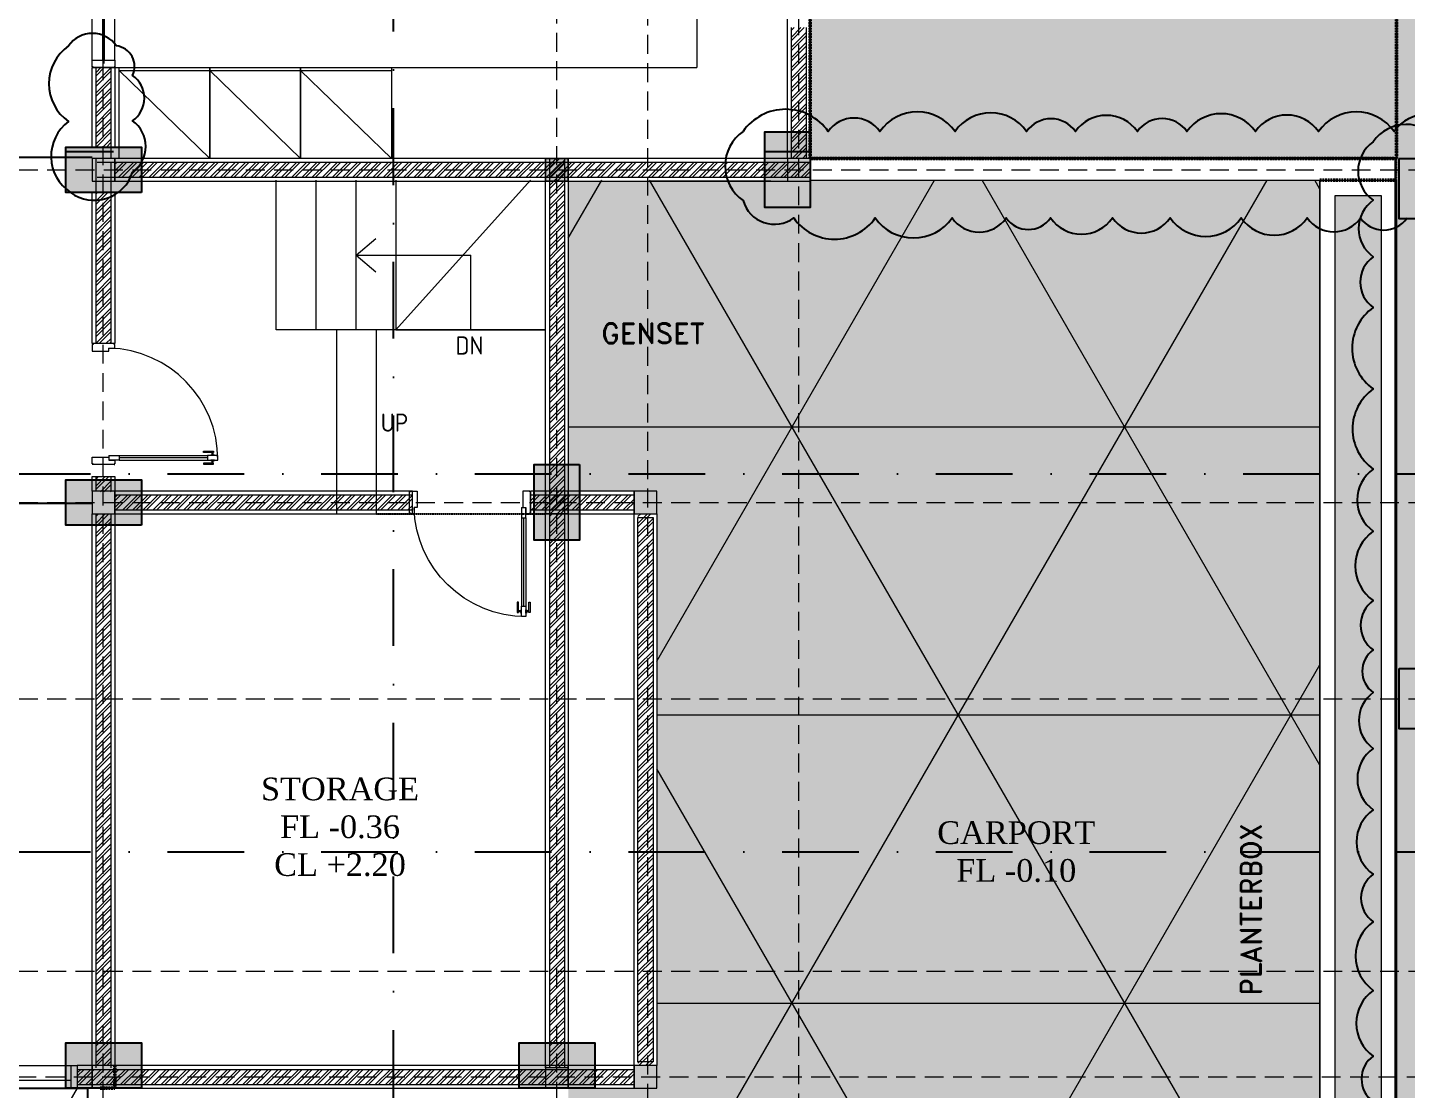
# Model space of a CAD drawing. Header units: millimetres. Extents: x -9564 to 494436, y -140371 to 4257.
# Drawn here: x 4517 to 13633, y -13184 to -6162 of the extents above; entities that cross this region are included whole.
import ezdxf
from ezdxf.enums import TextEntityAlignment as Align

# ---------------------------------------------------------------- set-up
doc = ezdxf.new("R2010")
doc.units = ezdxf.units.MM
doc.header["$MEASUREMENT"] = 0
for name, pattern in [('DASHDOTX2', [50.8, 25.4, -12.7, 0, -12.7]), ('DASHED2', [0.375, 0.25, -0.125]), ('HIDDEN2', [0.1875, 0.125, -0.0625]), ('SLD-Solid', [0])]:
    doc.linetypes.add(name, pattern=pattern)
for name, color, linetype, lineweight in [('09-Arsiran', 8, 'Continuous', 5), ('28-Arsiran', 252, 'Continuous', 5), ('8', 8, 'Continuous', 5), ('AS', 8, 'HIDDEN2', 5), ('DINDING', 1, 'Continuous', 20), ('DOOR OPENING', 4, 'SLD-Solid', 5), ('HATCH', 8, 'Continuous', 13), ('KOL', 5, 'Continuous', 18), ('LEGEND', 1, 'DASHED2', 50)]:
    doc.layers.add(name, color=color, linetype=linetype, lineweight=lineweight)
for name, color, linetype in [('1', 5, 'Continuous'), ('DIM DET', 8, 'HIDDEN2'), ('TEXT', 4, 'Continuous'), ('WALL', 90, 'Continuous')]:
    doc.layers.add(name, color=color, linetype=linetype)
doc.styles.add('0010-WKA13-TEXT', font='isocp.shx', dxfattribs={"height": 15})
doc.styles.add('HAND', font='ROMAND.SHX', dxfattribs={"width": 0.8, "height": 250})
doc.styles.add('style1', font='times.ttf', dxfattribs={"height": 0.15})
pattern_1 = [(45, (-267710.527, -162929.193), (-33.675954, 33.675954), []), (45, (-267688.076, -162929.193), (-33.675954, 33.675954), [])]
pattern_2 = [(45, (-267698.027, -162929.193), (-33.675954, 33.675954), []), (45, (-267675.577, -162929.193), (-33.675954, 33.675954), [])]
pattern_3 = [(0, (-203801.84, -168824.07), (55.56249, 111.12498), [0, -111.12498])]
pattern_4 = [(0, (-203801.8, -168824), (0, 1905), []), (60, (-203801.8, -168824), (-1649.778, 952.5), []), (120, (-203801.8, -168824), (-1649.778, -952.5), [])]
pattern_5 = [(0, (0, 0), (0, 6.985), [5.08, -1.905]), (90, (0, 0), (-6.985, 4e-16), [5.08, -1.905])]

# ---------------------------------------------------------------- blocks, each defined once
blk = doc.blocks.new('KOLOM PRAKTIS')
at = {"layer": 'HATCH'}
h = blk.add_hatch(color=256, dxfattribs=at)
h.dxf.hatch_style = 1
h.paths.add_polyline_path([(-75, 75), (-75, -75), (75, -75), (75, 75)])
at = {"layer": 'KOL'}
blk.add_lwpolyline([(-75, -75), (75, -75), (75, 75), (-75, 75)], close=True, dxfattribs=at)
blk = doc.blocks.new('KUSEN PINTU')
at = {"layer": 'DOOR OPENING', "linetype": 'Continuous', "transparency": 33554687}
for p, q in [((-50, 110), (-30, 110)), ((-50, 0), (-50, 110)), ((-30, 110), (-30, 150)), ((-30, 150), (-5, 150)), ((-5, 150), (-5, 145)), ((-5, 145), (0, 145)), ((0, 145), (0, 5)), ((-5, 0), (-50, 0)), ((0, 5), (-5, 5)), ((-5, 5), (-5, 0))]:
    blk.add_line(p, q, dxfattribs=at)
at = {"layer": 'DOOR OPENING', "linetype": 'Continuous', "ltscale": 10, "transparency": 33554687}
for p, q in [((0, 145), (0, 150)), ((0, 5), (0, 0))]:
    blk.add_line(p, q, dxfattribs=at)
blk = doc.blocks.new('A$C3020dce1')
at = {"layer": 'DOOR OPENING', "linetype": 'Continuous', "transparency": 33554687}
for p, q in [((110, 59.6), (110, 30)), ((110, 59.6), (177.8, 59.6)), ((177.8, 30), (110, 30)), ((177.8, 59.6), (177.8, 30)), ((734.5, 79.4), (734.5, 87.8)), ((734.5, 87.8), (802.3, 87.8)), ((802.3, 79.4), (734.5, 79.4)), ((802.3, 10.3), (734.5, 10.3)), ((734.5, 10.3), (734.5, 1.8)), ((734.5, 1.8), (802.3, 1.8)), ((830, 59.6), (762.2, 59.6)), ((762.2, 59.6), (762.2, 30)), ((762.2, 30), (830, 30)), ((784.8, 59.6), (784.8, 61.9)), ((807.4, 59.6), (784.8, 59.6)), ((807.4, 30), (784.8, 30)), ((784.8, 30), (784.8, 27.8)), ((786.5, 63.5), (805.7, 63.5)), ((786.5, 26.1), (805.7, 26.1)), ((802.3, 87.8), (802.3, 79.4)), ((802.3, 1.8), (802.3, 10.3)), ((807.4, 61.9), (807.4, 59.6)), ((807.4, 27.8), (807.4, 30)), ((830, 30), (830, 59.6))]:
    blk.add_line(p, q, dxfattribs=at)
at = {"layer": 'DOOR OPENING', "transparency": 33554687}
blk.add_line((110, 30), (150, 30), dxfattribs=at)
at = {"layer": 'DOOR OPENING', "linetype": 'Continuous', "ltscale": 10, "transparency": 33554687}
for p, q in [((177.8, 59.6), (762.2, 59.6)), ((762.2, 44.8), (177.8, 44.8)), ((177.8, 30), (762.2, 30)), ((793.1, 63.5), (793.1, 79.4)), ((793.1, 10.3), (793.1, 26.1)), ((799.1, 63.5), (799.1, 79.4)), ((799.1, 10.3), (799.1, 26.1))]:
    blk.add_line(p, q, dxfattribs=at)
at = {"layer": 'DOOR OPENING', "color": 8, "ltscale": 2, "transparency": 33554687}
blk.add_arc((92.7, 32.9), 737.3, 359.77503, 88.65528, dxfattribs=at)
at = {"layer": 'DOOR OPENING', "linetype": 'Continuous', "transparency": 33554687}
for centre, start, end in [((786.5, 61.9), 90, 180), ((786.5, 27.8), 180, 270), ((805.7, 61.9), 360, 90), ((805.7, 27.8), 270, 0)]:
    blk.add_arc(centre, 1.69, start, end, dxfattribs=at)
at = {"layer": 'DOOR OPENING', "linetype": 'Continuous', "transparency": 33554687, "xscale": -1, "rotation": 270}
blk.add_blockref('KUSEN PINTU', (0, 800), dxfattribs=at)
at = {"layer": 'DOOR OPENING', "linetype": 'Continuous', "transparency": 33554687, "rotation": 270}
blk.add_blockref('KUSEN PINTU', (0, 0), dxfattribs=at)
blk = doc.blocks.new('A$Cc80c1df7')
at = {"layer": '8', "transparency": 33554687}
for p, q in [((0, 600), (600, 600)), ((0, 600), (438.8, 600)), ((0, 600), (600, 600)), ((0, 580), (438.8, 580)), ((0, 580), (600, 580)), ((0, 580), (600, 0)), ((600, 600), (600, 0))]:
    blk.add_line(p, q, dxfattribs=at)
blk.add_lwpolyline([(600, 0), (0, 0), (0, 600), (600, 600)], close=True, dxfattribs=at)
blk = doc.blocks.new('pot')
at = {"layer": '1', "linetype": 'DASHDOTX2', "ltscale": 0.02}
for points in [[(210.3553, 147.3958), (210.7323, 147.3958), (210.7323, 171.6414), (210.3553, 171.6414)], [(200.0932, 160.0886), (200.0932, 159.7115), (225.016, 159.7115), (225.016, 160.0886)], [(200.0932, 157.5886), (200.0932, 157.2115), (225.016, 157.2115), (225.016, 157.5886)]]:
    blk.add_lwpolyline(points, dxfattribs=at)
blk = doc.blocks.new('k4')
at = {"true_color": 0x636466}
h = blk.add_hatch(dxfattribs=at)
h.set_pattern_fill('ANGLE', color=251)
h.set_pattern_definition(pattern_5)
h.paths.add_polyline_path([(210.5582, -20.3924), (210.3582, -20.3924), (210.3582, -20.7924), (210.5582, -20.7924)])
h = blk.add_hatch(color=251, dxfattribs=at)
h.dxf.hatch_style = 1
h.paths.add_polyline_path([(210.5582, -20.5943), (210.3582, -20.5943), (210.3582, -20.7924), (210.5582, -20.7924)])
h.paths.add_polyline_path([(210.5582, -20.3924), (210.3582, -20.3924), (210.3582, -20.5943), (210.5582, -20.5943)])
for p, q in [((210.3582, -20.3924), (210.5582, -20.3924)), ((210.5582, -20.3924), (210.5582, -20.7924)), ((210.5582, -20.7924), (210.3582, -20.7924))]:
    blk.add_line(p, q)
blk.add_lwpolyline([(210.3582, -20.3924), (210.5582, -20.3924), (210.5582, -20.7924), (210.3582, -20.7924)], close=True)
blk = doc.blocks.new('kolom1')
at = {"true_color": 0x636466}
h = blk.add_hatch(dxfattribs=at)
h.set_pattern_fill('ANGLE', color=251)
h.set_pattern_definition(pattern_5)
h.paths.add_polyline_path([(201.3116, -20.5135), (201.6116, -20.5135), (201.6116, -20.0135), (201.3116, -20.0135)])
h = blk.add_hatch(color=251, dxfattribs=at)
h.dxf.hatch_style = 1
h.paths.add_polyline_path([(201.6116, -20.0135), (201.3116, -20.0135), (201.3116, -20.5135), (201.6116, -20.5135)])
blk.add_lwpolyline([(201.6116, -20.0135), (201.6116, -20.5135), (201.3116, -20.5135), (201.3116, -20.0135)], close=True)
blk = doc.blocks.new('KL1')
for name, p in [('kolom1', (-10.1179, 181.9859)), ('k4', (-14.972, 182.1898)), ('kolom1', (-11.6429, 179.7859)), ('k4', (-14.972, 178.8167))]:
    blk.add_blockref(name, p)
at = {"rotation": 270}
for p in [(207.0847, 363.184), (207.0847, 360.984), (207.0847, 357.259), (210.0822, 357.259)]:
    blk.add_blockref('kolom1', p, dxfattribs=at)
blk = doc.blocks.new('jj')
blk.add_line((208.8187, 163.2749), (208.8187, 162.4249))
at = {"layer": 'DOOR OPENING', "linetype": 'Continuous', "transparency": 33554687}
for p, q in [((208.7437, 164.8024), (208.7437, 164.0249)), ((208.8127, 164.8024), (208.8127, 164.0299)), ((208.8247, 164.8024), (208.8247, 164.0299)), ((208.8937, 164.8024), (208.8937, 164.0249)), ((208.7437, 162.4474), (208.7437, 163.2249)), ((208.8127, 162.4474), (208.8127, 163.2199)), ((208.8247, 162.4474), (208.8247, 163.2199)), ((208.8937, 162.4474), (208.8937, 163.2249))]:
    blk.add_line(p, q, dxfattribs=at)
for points in [[(208.8937, 164.8224), (208.8937, 164.8224), (208.8937, 164.8474), (208.8887, 164.8474), (208.8887, 164.8524), (208.7487, 164.8524), (208.7487, 164.8474), (208.7437, 164.8474), (208.7437, 164.8024), (208.8937, 164.8024)], [(208.8937, 162.4274), (208.8937, 162.4274), (208.8937, 162.4024), (208.8887, 162.4024), (208.8887, 162.3974), (208.7487, 162.3974), (208.7487, 162.4024), (208.7437, 162.4024), (208.7437, 162.4474), (208.8937, 162.4474)]]:
    blk.add_lwpolyline(points, close=True, dxfattribs=at)
at = {"layer": 'LEGEND', "xscale": 0.001, "yscale": 0.001, "zscale": 0.001}
blk.add_blockref('A$C3020dce1', (208.7437, 163.2249), dxfattribs=at)
blk = doc.blocks.new('as1')
at = {"layer": 'AS'}
for p, q in [((144.8833, 146.6956), (144.8833, 169.1895)), ((147.8833, 146.6956), (147.8833, 169.1895)), ((148.4833, 146.3069), (148.4833, 169.1895)), ((149.4833, 146.6175), (149.4833, 169.1895)), ((137.0131, 161.478), (158.5787, 161.478)), ((137.0131, 159.278), (158.5787, 159.278)), ((137.0131, 157.978), (158.5787, 157.978)), ((137.0131, 156.178), (158.5787, 156.178)), ((136.4396, 155.478), (158.5787, 155.478))]:
    blk.add_line(p, q, dxfattribs=at)

msp = doc.modelspace()

# ---------------------------------------------------------------- hatches: boundary and pattern name
at = {"layer": '09-Arsiran'}
h = msp.add_hatch(dxfattribs=at)
h.set_pattern_fill('CROSS', color=256, scale=9.999998)
h.set_pattern_definition([(0, (-272812.713, -189157.754), (63.499988, 63.499988), [31.749994, -95.249982]), (90, (-272796.84, -189173.63), (-63.499988, 63.499988), [31.749994, -95.249982])])
h.paths.add_polyline_path([(13566.8391, 48.292), (9691.8398, 48.292), (9691.8398, -7026.706), (13566.8391, -7026.706)])
h.paths.add_polyline_path([(12561.8393, -6021.7062), (10291.8397, -6021.7062), (10291.8397, -951.7071), (12561.8393, -951.7071)], flags=16)
h = msp.add_hatch(dxfattribs=at)
h.set_pattern_fill('NET3', color=256, scale=599.999887)
h.set_pattern_definition(pattern_4)
h.paths.add_polyline_path([(8091.8402, -9376.7055), (8676.8417, -9376.7055), (8676.8417, -13026.7048), (8091.8402, -13026.7048)], flags=17)
h.paths.add_polyline_path([(8091.8402, -7171.706), (13061.8392, -7171.706), (13061.8392, -17751.7039), (13566.8391, -17751.7039), (13566.8391, -19851.7035), (8091.8402, -19851.7035)])
h = msp.add_hatch(dxfattribs=at)
h.set_pattern_fill('DOTS', color=256, scale=69.999987)
h.set_pattern_definition(pattern_3)
h.paths.add_polyline_path([(8091.8402, -9226.7055), (8676.8417, -9226.7055), (8676.8417, -13176.7048), (8091.8402, -13176.7048), (8091.8402, -19856.7035), (13566.8391, -19856.7035), (13566.8391, -17756.7039), (13061.8392, -17756.7039), (13061.8392, -7176.7059), (8091.8402, -7176.7059)])
h = msp.add_hatch(dxfattribs=at)
h.set_pattern_fill('DOTS', color=256, scale=69.999987)
h.set_pattern_definition(pattern_3)
h.paths.add_polyline_path([(171.8399, -13176.7048), (4911.8407, -13176.7048), (4911.8407, -19851.7035), (171.8399, -19851.7035)])
h = msp.add_hatch(dxfattribs=at)
h.set_pattern_fill('NET3', color=256, scale=599.999887)
h.set_pattern_definition(pattern_4)
h.paths.add_polyline_path([(171.8399, -13176.7048), (4911.8407, -13176.7048), (4911.8407, -19851.7035), (171.8399, -19851.7035)])
at = {"layer": '28-Arsiran'}
h = msp.add_hatch(dxfattribs=at)
h.set_pattern_fill('ANSI32', color=256, scale=4.999999)
h.set_pattern_definition(pattern_2)
h.paths.add_polyline_path([(9666.8399, -6161.706), (9566.8399, -6161.706), (9566.8399, -7026.706), (9666.8399, -7026.706)])
h.paths.add_polyline_path([(9666.8399, -3249.2067), (9566.8399, -3249.2067), (9566.8399, -5461.7061), (9666.8399, -5461.7061)])
h.paths.add_polyline_path([(9566.8399, -964.2071), (9666.8399, -964.2071), (9666.8399, -101.7073), (9566.8399, -101.7073)])
h.paths.add_polyline_path([(9666.8399, -1664.207), (9566.8399, -1664.207), (9566.8399, -2549.2068), (9666.8399, -2549.2068)])
h = msp.add_hatch(dxfattribs=at)
h.set_pattern_fill('ANSI32', color=256, scale=4.999999)
h.set_pattern_definition([(45, (-203801.84, -168824.07), (-33.675954, 33.675954), []), (45, (-203779.39, -168824.07), (-33.675954, 33.675954), [])])
h.paths.add_polyline_path([(5069.3406, -6426.7061), (4969.3406, -6426.7061), (4969.3406, -6951.706), (5069.3406, -6951.706)])
h = msp.add_hatch(dxfattribs=at)
h.set_pattern_fill('ANSI32', color=256, scale=4.999999)
h.set_pattern_definition([(45, (154000.617, -374656.825), (-33.675954, 33.675954), []), (45, (154023.07, -374656.825), (-33.675954, 33.675954), [])])
h.paths.add_polyline_path([(9691.8398, -7151.7059), (9691.8398, -7051.706), (5094.3406, -7051.706), (5094.3406, -7151.7059)])
h = msp.add_hatch(dxfattribs=at)
h.set_pattern_fill('ANSI32', color=256, scale=4.999999)
h.set_pattern_definition(pattern_1)
h.paths.add_polyline_path([(8066.84, -7026.706), (7966.84, -7026.706), (7966.84, -7631.7057), (8066.84, -7631.7057)])
h = msp.add_hatch(dxfattribs=at)
h.set_pattern_fill('ANSI32', color=256, scale=4.999999)
h.set_pattern_definition(pattern_1)
h.paths.add_polyline_path([(5069.3406, -7251.7059), (5019.3406, -7251.7059), (5019.3406, -8251.7057), (5069.3406, -8251.7057)])
h.paths.add_polyline_path([(5019.3406, -7251.7059), (4969.3406, -7251.7059), (4969.3406, -8251.7057), (5019.3406, -8251.7057)])
h.paths.add_polyline_path([(5069.3405, -9131.7052), (5019.3406, -9131.7052), (5019.3406, -9231.7055), (5069.3405, -9231.7055)])
h.paths.add_polyline_path([(5019.3406, -9131.7052), (4969.3405, -9131.7052), (4969.3405, -9231.7055), (5019.3406, -9231.7055)])
h = msp.add_hatch(dxfattribs=at)
h.set_pattern_fill('ANSI32', color=256, scale=4.999999)
h.set_pattern_definition(pattern_1)
h.paths.add_polyline_path([(8066.84, -7631.7057), (7966.84, -7631.7057), (7966.84, -9381.7057), (8066.84, -9381.7057)])
h = msp.add_hatch(dxfattribs=at)
h.set_pattern_fill('ANSI32', color=256, scale=4.999999)
h.set_pattern_definition([(45, (-274980.947, -162924.193), (-33.675954, 33.675954), []), (45, (-274958.496, -162924.193), (-33.675954, 33.675954), [])])
h.paths.add_polyline_path([(7061.8409, -9351.7054), (7061.8409, -9251.7054), (5094.3405, -9251.7054), (5094.3405, -9351.7054)])
h = msp.add_hatch(dxfattribs=at)
h.set_pattern_fill('ANSI32', color=256, scale=4.999999)
h.set_pattern_definition([(45, (-267698.027, -162924.193), (-33.675954, 33.675954), []), (45, (-267675.577, -162924.193), (-33.675954, 33.675954), [])])
h.paths.add_polyline_path([(8526.8417, -9351.7055), (8526.8417, -9251.7055), (7841.8402, -9251.7054), (7841.8402, -9351.7054)])
h = msp.add_hatch(dxfattribs=at)
h.set_pattern_fill('ANSI32', color=256, scale=4.999999)
h.set_pattern_definition([(45, (-275008.447, -162929.193), (-33.675954, 33.675954), []), (45, (-274985.997, -162929.193), (-33.675954, 33.675954), [])])
h.paths.add_polyline_path([(4969.3406, -13026.7048), (5069.3406, -13026.7048), (5069.3406, -9381.7055), (4969.3406, -9381.7055)])
h = msp.add_hatch(dxfattribs=at)
h.set_pattern_fill('ANSI32', color=256, scale=4.999999)
h.set_pattern_definition([(45, (-267698.027, -162929.193), (-33.675954, 33.675954), []), (45, (-267675.577, -162929.193), (-33.675954, 33.675954), [])])
h.paths.add_polyline_path([(8066.8398, -9381.7057), (7966.8399, -9381.7057), (7966.8399, -13041.7048), (8066.8398, -13041.7048)])
h = msp.add_hatch(dxfattribs=at)
h.set_pattern_fill('ANSI32', color=256, scale=4.999999)
h.set_pattern_definition([(45, (-314124.787, -162929.193), (-33.675954, 33.675954), []), (45, (-314102.337, -162929.193), (-33.675954, 33.675954), [])])
h.paths.add_polyline_path([(8651.8417, -13026.7048), (8551.8417, -13026.7048), (8551.8417, -9376.7055), (8651.8417, -9376.7055)])
h = msp.add_hatch(dxfattribs=at)
h.set_pattern_fill('ANSI32', color=256, scale=4.999999)
h.set_pattern_definition([(45, (161271.037, -374651.825), (-33.675954, 33.675954), []), (45, (161293.49, -374651.825), (-33.675954, 33.675954), [])])
h.paths.add_polyline_path([(5094.3406, -13151.7048), (5094.3406, -13051.7048), (4844.3406, -13051.7048), (4844.3406, -13151.7048)])
h = msp.add_hatch(dxfattribs=at)
h.set_pattern_fill('ANSI32', color=256, scale=4.999999)
h.set_pattern_definition(pattern_2)
h.paths.add_polyline_path([(5094.3406, -13151.7048), (8091.8402, -13151.7048), (8091.8402, -13051.7048), (5094.3406, -13051.7048)])
h = msp.add_hatch(dxfattribs=at)
h.set_pattern_fill('ANSI32', color=256, scale=4.999999)
h.set_pattern_definition([(45, (-314124.787, -163154.193), (-33.675954, 33.675954), []), (45, (-314102.337, -163154.193), (-33.675954, 33.675954), [])])
h.paths.add_polyline_path([(8526.8417, -13151.7048), (8526.8417, -13051.7048), (8076.8422, -13051.7048), (8076.8422, -13151.7048)])
at = {"layer": '8', "transparency": 33554687}
h = msp.add_hatch(dxfattribs=at)
h.set_pattern_fill('GRASS', color=256, scale=4.999999)
h.set_pattern_definition([(90, (-205866.4, -168824.07), (-89.802544, 89.802544), [23.812496, -155.792593]), (45, (-205866.4, -168824.07), (-89.802544, 89.802544), [23.812496, -103.18748]), (135, (-205866.4, -168824.07), (-89.802544, -89.802544), [23.812496, -103.18748])])
h.paths.add_polyline_path([(17661.8384, -13801.7047), (13566.8391, -13801.7047), (13566.8391, -17751.7039), (17661.8384, -17751.7039)])
h.paths.add_polyline_path([(17661.8384, -13101.7048), (13566.8391, -13101.7048), (13566.8391, -13801.7047), (17661.8384, -13801.7047)])
h.paths.add_polyline_path([(17661.8384, -12401.7049), (13566.8391, -12401.7049), (13566.8391, -13101.7048), (17661.8384, -13101.7048)])
h.paths.add_polyline_path([(17661.8384, -10601.7053), (13566.8391, -10601.7053), (13566.8391, -12401.7049), (17661.8384, -12401.7049)])
h.paths.add_polyline_path([(17661.8384, -9301.7055), (13566.8391, -9301.7055), (13566.8391, -10601.7053), (17661.8384, -10601.7053)])
h.paths.add_polyline_path([(17661.8384, -7101.7059), (13566.8391, -7101.7059), (13566.8391, -9301.7055), (17661.8384, -9301.7055)])
h.paths.add_polyline_path([(17661.8384, -4501.7064), (13566.8391, -4501.7064), (13566.8391, -7101.7059), (17661.8384, -7101.7059)])
h.paths.add_polyline_path([(17661.8384, -3721.7067), (13566.8391, -3721.7067), (13566.8391, -4501.7064), (17661.8384, -4501.7064)])
h.paths.add_polyline_path([(17661.8384, -2851.7067), (13566.8391, -2851.7067), (13566.8391, -3721.7067), (17661.8384, -3721.7067)])
h.paths.add_polyline_path([(17661.8384, -2251.7069), (13566.8391, -2251.7069), (13566.8391, -2851.7067), (17661.8384, -2851.7067)])
h.paths.add_polyline_path([(17661.8384, -1351.707), (13566.8391, -1351.707), (13566.8391, -2251.7069), (17661.8384, -2251.7069)])
h.paths.add_polyline_path([(17661.8384, 48.2927), (13566.8391, 48.2927), (13566.8391, -1351.707), (17661.8384, -1351.707)])
h.paths.add_polyline_path([(12756.7883, -12816.9723), (14045.7166, -12816.9722), (14045.7166, -12614.4722), (12756.7882, -12614.4723)], flags=9)
h = msp.add_hatch(dxfattribs=at)
h.set_pattern_fill('GRASS', color=256, scale=4.999999)
h.set_pattern_definition([(90, (-203801.84, -168824.07), (-89.802544, 89.802544), [23.812496, -155.792593]), (45, (-203801.84, -168824.07), (-89.802544, 89.802544), [23.812496, -103.18748]), (135, (-203801.84, -168824.07), (-89.802544, -89.802544), [23.812496, -103.18748])])
h.paths.add_polyline_path([(13161.8392, -7271.706), (13466.8391, -7271.706), (13466.8391, -17651.704), (13161.8392, -17651.704)])

# ---------------------------------------------------------------- linework, layer by layer
for p, q in [((4944.3406, -7021.706), (171.8398, -7021.706)), ((9691.8398, -7026.706), (13566.8391, -7026.706)), ((13561.8391, -16251.7042), (13561.8391, -7021.706)), ((4244.3407, -9306.7066), (4944.3405, -9306.7055))]:
    msp.add_line(p, q)
for points in [[(13566.8391, -7026.706), (9691.8398, -7026.706), (9691.8398, 48.292), (13566.8391, 48.292)], [(171.8399, -13176.7048), (4911.8407, -13176.7048), (4911.8407, -19851.7035), (171.8399, -19851.7035)]]:
    msp.add_lwpolyline(points, close=True)
at = {"color": 1}
msp.add_lwpolyline([(4786.9582, -6282.965, 0.52056705), (4786.9582, -6782.7153, 0.52056705), (4800.6302, -7251.7059, 0.52056705), (5210.4797, -7116.9522, 0.52056705), (5210.4797, -6778.6258, 0.52056705), (5210.4797, -6477.717, 0.52056705), (5104.0229, -6282.965, 0.52056705)], format="xyb", close=True, dxfattribs=at)
for points in [[(13991.7752, -6848.7887, 0.52056705), (13551.9566, -6848.7887, 0.52056705), (13052.2563, -6848.7887, 0.52056705), (12634.3932, -6848.7887, 0.52056705), (12182.4299, -6848.7887, 0.52056705), (11854.256, -6848.7887, 0.52056705), (11444.6033, -6848.7887, 0.52056705), (11122.0474, -6848.7887, 0.52056705), (10648.6704, -6848.7887, 0.52056705), (10151.9625, -6848.7887, 0.52056705), (9810.5353, -6848.7887, 0.52056705), (9247.2697, -6848.7887, 0.52056705), (9247.2697, -7305.5949, 0.52056705), (9582.5508, -7420.9851, 0.52056705), (10120.6524, -7420.9851, 0.52056705), (10628.7798, -7420.9851, 0.52056705), (10986.9112, -7420.9851, 0.52056705), (11280.2348, -7420.9851, 0.52056705), (11690.0042, -7420.9851, 0.52056705), (12071.7082, -7420.9851, 0.52056705), (12540.8341, -7420.9851, 0.52056705), (12977.9771, -7420.9851, 0.52056705), (13329.5235, -7420.9851, 0.52056705), (13637.3424, -7420.9851, 0.52056705)], [(13845.7396, -6911.2766, 0.52056705), (13414.4272, -6916.6956, 0.52056705), (13414.4272, -7304.0177, 0.52056705), (13414.4272, -7678.3032, 0.52056705), (13414.4272, -8013.3205, 0.52056705), (13414.4272, -8551.7555, 0.52056705), (13414.4272, -9081.3216, 0.52056705), (13414.4272, -9492.2997, 0.52056705), (13414.4272, -9951.3814, 0.52056705), (13414.4272, -10277.8716, 0.52056705), (13414.4272, -10559.8006, 0.52056705), (13414.4272, -10929.1432, 0.52056705), (13414.4272, -11334.3865, 0.52056705), (13414.4272, -11761.6436, 0.52056705), (13414.4272, -12075.5306, 0.52056705), (13414.4272, -12528.911, 0.52056705), (13414.4272, -12964.3868, 0.52056705), (13414.4272, -13265.2789, 0.52056705)]]:
    msp.add_lwpolyline(points, format="xyb", dxfattribs=at)
at = {"layer": '28-Arsiran'}
for p, q in [((4976.8401, -7051.706), (9691.8398, -7051.706)), ((4976.8401, -7151.7059), (9691.8398, -7151.7059)), ((5094.3405, -9251.7054), (7061.8409, -9251.7054)), ((4969.3406, -13041.7045), (4969.3406, -9376.7054)), ((5069.3406, -13041.7045), (5069.3406, -9376.7054)), ((5094.3405, -9351.7054), (7061.8409, -9351.7054))]:
    msp.add_line(p, q, dxfattribs=at)
at = {"layer": '8', "transparency": 33554687}
for p, q in [((9691.8399, -3671.7068), (9691.8398, -7026.706)), ((9691.8397, -7021.706), (13561.8391, -7021.706)), ((9431.8399, -7176.7059), (8626.84, -7176.7059)), ((9691.8397, -7171.706), (13561.8391, -7171.706))]:
    msp.add_line(p, q, dxfattribs=at)
at = {"layer": '8'}
for p, q in [((9566.8399, -7026.706), (9566.8399, -6161.706)), ((9666.8399, -7026.706), (9666.8399, -6161.706)), ((4969.3406, -6951.706), (4969.3406, -6426.7061)), ((5069.3406, -7026.706), (5069.3406, -6426.7061)), ((4969.3406, -8251.7057), (4969.3406, -7026.706)), ((5069.3406, -8251.7057), (5069.3406, -7051.706)), ((7966.84, -7026.706), (7966.84, -7631.7057)), ((8066.84, -7026.706), (8066.84, -7631.7057)), ((7966.84, -7631.7057), (7966.84, -9381.7057)), ((8066.84, -7631.7057), (8066.84, -9381.7057)), ((4969.3405, -9226.7054), (4969.3405, -9131.7052)), ((5069.3405, -9226.7054), (5069.3405, -9131.7052)), ((7841.8402, -9251.7054), (8526.8417, -9251.7054)), ((7841.8402, -9351.7054), (8526.8417, -9351.7054)), ((7966.8399, -9381.7057), (7966.8399, -13041.7048)), ((8066.8398, -9381.7057), (8066.8398, -13041.7048)), ((4844.3406, -13051.7048), (5094.3406, -13051.7048)), ((4971.841, -13051.7048), (8091.8402, -13051.7048)), ((8076.8422, -13051.7048), (8526.8417, -13051.7048)), ((4844.3406, -13151.7048), (5094.3406, -13151.7048)), ((4971.841, -13151.7048), (8091.8402, -13151.7048)), ((8076.8422, -13151.7048), (8526.8417, -13151.7048))]:
    msp.add_line(p, q, dxfattribs=at)
at = {"layer": '8', "linetype": 'Continuous', "transparency": 33554687}
for p, q in [((6160.5905, -8161.7058), (6160.5905, -7171.706)), ((6424.3404, -8161.7058), (6424.3404, -7171.706)), ((6688.0903, -8161.7058), (6688.0903, -7171.706)), ((6951.8403, -7171.706), (6951.8403, -8161.7058)), ((6951.8403, -8161.7058), (7841.8399, -7171.706)), ((6688.0903, -7666.7059), (6818.6487, -7556.1313)), ((6688.0903, -7666.7059), (7448.0283, -7666.7059)), ((6688.0903, -7666.7059), (6818.6487, -7777.2806)), ((7448.0283, -8161.7058), (7448.0283, -7666.7059)), ((7941.8401, -8161.7058), (6160.5905, -8161.7058)), ((6560.5904, -9381.7055), (6560.5904, -8161.7058)), ((6824.3403, -9381.7055), (6824.3403, -8161.7058)), ((6951.8403, -8161.7058), (7941.8401, -8161.7058)), ((5094.3405, -9376.7054), (6824.3403, -9376.7054)), ((7841.8402, -9376.7054), (8091.8402, -9376.7055))]:
    msp.add_line(p, q, dxfattribs=at)
at = {"layer": '8'}
msp.add_lwpolyline([(8651.8417, -9401.7055), (8651.8417, -13001.7048), (8551.8417, -13001.7048), (8551.8417, -9401.7055)], close=True, dxfattribs=at)
at = {"layer": 'AS'}
msp.add_line((13566.8391, 780.7639), (13566.8391, -20640.0775), dxfattribs=at)
at = {"layer": 'DIM DET', "ltscale": 10}
msp.add_line((6824.3403, -9376.7054), (7941.8402, -9376.7054), dxfattribs=at)
at = {"layer": 'DINDING'}
for p, q in [((8941.84, -4596.7065), (8941.84, -6426.7061)), ((4944.3406, -6426.7061), (8941.84, -6426.7061)), ((13061.8392, -7171.706), (13061.8392, -17369.738))]:
    msp.add_line(p, q, dxfattribs=at)
for points in [[(9541.8399, -7026.706), (9541.8399, -101.7073), (9691.8398, -101.7073), (9691.8398, -7026.706)], [(4944.3406, -6951.706), (4944.3406, -6426.7061), (5094.3406, -6426.7061), (5094.3406, -6951.706)], [(5094.3406, -7176.7059), (9691.8398, -7176.7059), (9691.8398, -7026.706), (5094.3406, -7026.706)], [(8091.84, -7026.706), (8091.84, -7176.7059), (7941.84, -7176.7059), (7941.84, -7026.706)], [(8091.84, -7176.7059), (8091.8402, -9376.7055), (7941.8402, -9376.7055), (7941.84, -7176.7059)], [(13061.8392, -7171.706), (13566.8391, -7171.706), (13566.8391, -17751.7039), (13061.8392, -17751.7039)], [(4944.3406, -8251.7057), (4944.3406, -7251.7059), (5094.3406, -7251.7059), (5094.3406, -8251.7057)], [(13161.8392, -7271.706), (13466.8391, -7271.706), (13466.8391, -17651.704), (13161.8392, -17651.704)], [(4944.3405, -9226.7054), (4944.3405, -9131.7052), (5094.3405, -9131.7052), (5094.3405, -9226.7054)], [(5094.3405, -9376.7054), (7061.8409, -9376.7054), (7061.8409, -9226.7054), (5094.3405, -9226.7054)], [(7841.8402, -9376.7054), (8526.8417, -9376.7055), (8526.8417, -9226.7055), (7841.8402, -9226.7054)], [(4944.3406, -13026.7048), (4944.3406, -9376.7054), (5094.3406, -9376.7054), (5094.3406, -13026.7048)], [(8091.8398, -9376.7055), (8091.8398, -13041.7048), (7941.8399, -13041.7048), (7941.8399, -9376.7055)], [(8676.8417, -9376.7055), (8676.8417, -13026.7048), (8526.8417, -13026.7048), (8526.8417, -9376.7055)], [(4844.3406, -13176.7048), (4944.3406, -13176.7048), (4944.3406, -13026.7048), (4844.3406, -13026.7048)], [(5094.3406, -13176.7048), (8091.8402, -13176.7048), (8091.8402, -13026.7048), (5094.3406, -13026.7048)], [(8091.84, -13176.7048), (8526.8417, -13176.7048), (8526.8417, -13026.7048), (8091.84, -13026.7048)]]:
    msp.add_lwpolyline(points, close=True, dxfattribs=at)
at = {"layer": 'DOOR OPENING', "linetype": 'Continuous', "transparency": 33554687}
for p, q in [((271.8398, -13026.7048), (4844.3406, -13026.7048)), ((4804.3406, -13176.7048), (4804.3406, -13026.7048)), ((4804.3406, -13026.7048), (4844.3406, -13026.7048)), ((4856.8404, -13176.7048), (269.3415, -13176.7048))]:
    msp.add_line(p, q, dxfattribs=at)
at = {"layer": 'DOOR OPENING', "linetype": 'Continuous'}
msp.add_line((8076.8421, -13176.7048), (8076.8632, -13176.7048), dxfattribs=at)
at = {"layer": 'DOOR OPENING', "linetype": 'Continuous', "transparency": 33554687}
for points in [[(4844.3406, -13176.7048), (271.8398, -13176.7048), (271.8398, -13026.7048), (4844.3406, -13026.7048)], [(4162.5548, -13176.7048), (4804.3406, -13176.7048), (4804.3406, -13125.829), (4162.5548, -13125.829)]]:
    msp.add_lwpolyline(points, close=True, dxfattribs=at)
at = {"layer": 'LEGEND'}
for p, q in [((13561.8391, -7171.706), (13061.8392, -7171.706)), ((5094.3406, -13176.7048), (5094.3406, -13026.7048)), ((4994.3406, -13176.7048), (5094.3406, -13176.7048))]:
    msp.add_line(p, q, dxfattribs=at)
msp.add_lwpolyline([(9691.8398, 48.2927), (13566.8391, 48.2927), (13566.8391, -7026.706), (9691.8398, -7026.706)], close=True, dxfattribs=at)

# ---------------------------------------------------------------- block references
at = {"xscale": 999.9998119083025, "yscale": 999.9998119083025, "zscale": 999.9998119083025}
for name, p in [('pot', (-203796.8411, -168824.0698)), ('as1', (-139866.4142, -168579.6489)), ('KL1', (-181801.8452, -168824.0698)), ('jj', (-203799.3411, -168824.0698))]:
    msp.add_blockref(name, p, dxfattribs=at)
at = {"layer": 'LEGEND'}
for name, p in [('A$Cc80c1df7', (5121.841, -7026.706)), ('A$Cc80c1df7', (5721.8409, -7026.706)), ('A$Cc80c1df7', (6321.8408, -7026.706)), ('A$C3020dce1', (4944.3406, -9051.7056))]:
    msp.add_blockref(name, p, dxfattribs=at)
at = {"layer": 'LEGEND', "xscale": -1, "rotation": 90}
msp.add_blockref('A$C3020dce1', (7841.8402, -9226.7055), dxfattribs=at)
at = {"layer": 'WALL', "transparency": 33554687}
for p in [(5019.3406, -7101.7059), (8016.84, -7101.7059), (9616.8399, -7101.7059), (5019.3405, -9301.7054), (8016.8402, -9301.7055), (8601.8417, -9301.7055), (5019.3406, -13101.7048), (8016.84, -13101.7048), (8601.8417, -13101.7048)]:
    msp.add_blockref('KOLOM PRAKTIS', p, dxfattribs=at)

# ---------------------------------------------------------------- texts
at = {"color": 4, "style": 'HAND'}
for tag, rotation, p in [('GENSET', 0.00000365, (8651.7213, -8184.4648)), ('PLANTERBOX', 90.00000365, (12605.0281, -11993.077))]:
    msp.add_attdef(tag, text='%%UDENAH LANTAI DASAR', height=134.999975, rotation=rotation, dxfattribs=at).set_placement(p, align=Align.MIDDLE)
at = {"layer": '8', "transparency": 33554687, "char_height": 119.99998, "width": 391.538006, "attachment_point": 3, "style": '0010-WKA13-TEXT'}
for s, insert in [('DN', (7530.9622, -8204.2509)), ('UP', (7033.2969, -8714.3921))]:
    msp.add_mtext(s, dxfattribs=dict(at, insert=insert))
at = {"layer": 'TEXT', "char_height": 149.999972, "width": 3201.420249, "attachment_point": 5, "style": 'style1'}
for s, insert in [('\\A1;STORAGE\\PFL -0.36\\PCL +2.20', (6582.3074, -11448.644)), ('\\A1;CARPORT\\PFL -0.10', (11053.7558, -11612.5684))]:
    msp.add_mtext(s, dxfattribs=dict(at, insert=insert))

doc.saveas('drawing.dxf')
